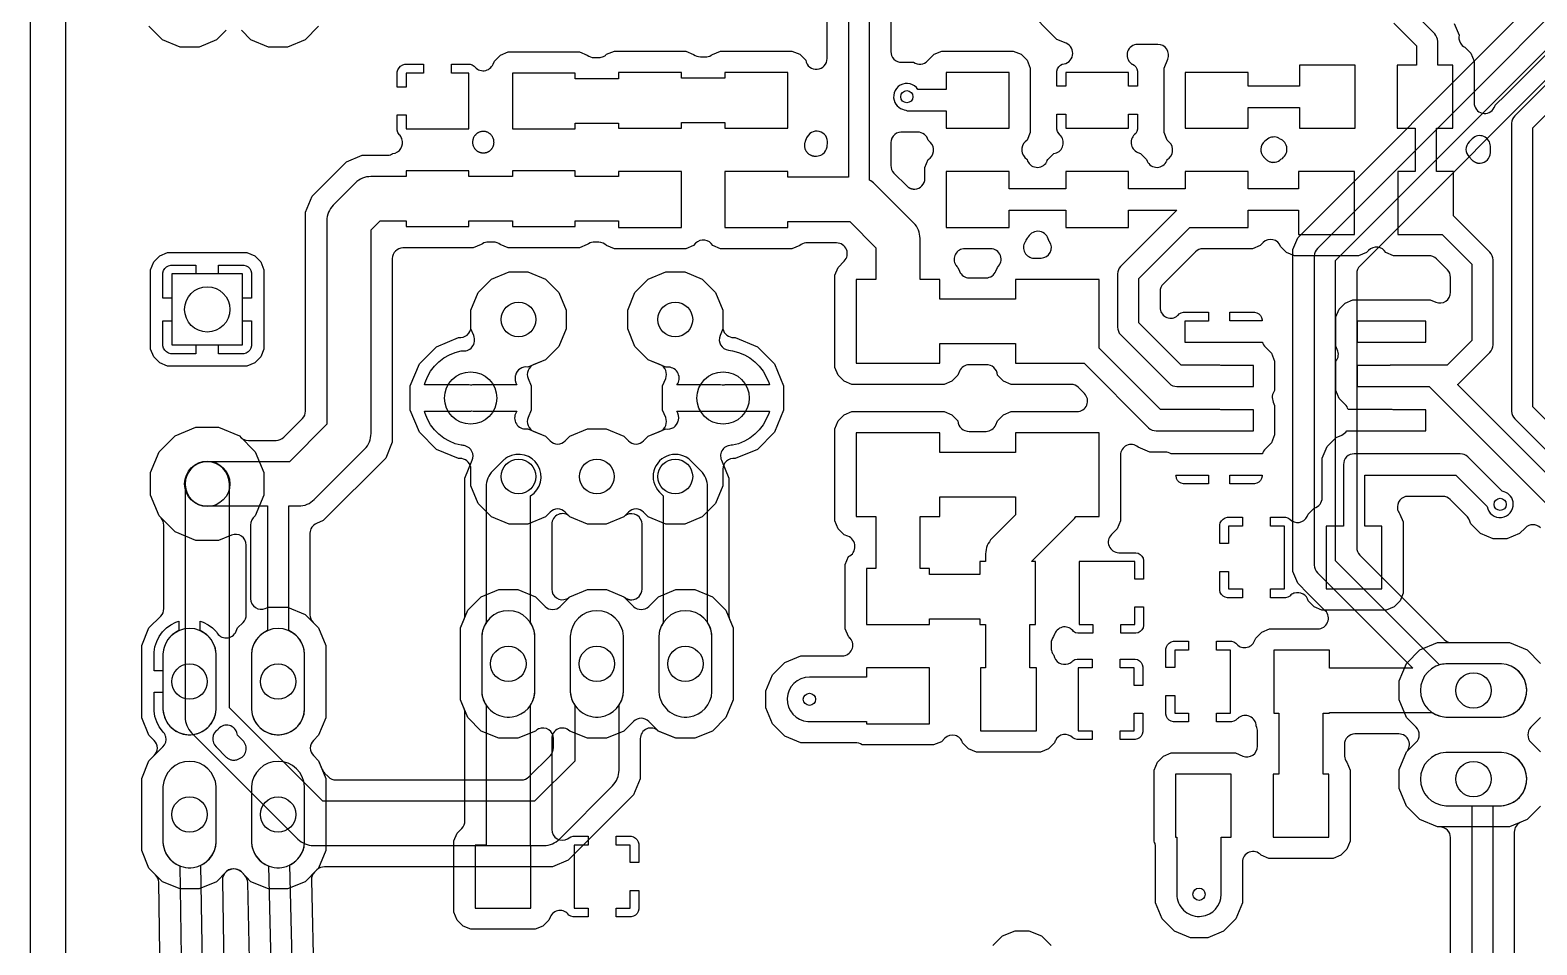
# Model space of a CAD drawing. Header units: millimetres. Extents: x 0 to 99.1, y 0 to 99.1.
# Drawn here: x 0 to 43.22, y 22.43 to 48.64 of the extents above; entities that cross this region are included whole.
import ezdxf

# ---------------------------------------------------------------- set-up
doc = ezdxf.new("R2010")
doc.units = ezdxf.units.MM

msp = doc.modelspace()

# ---------------------------------------------------------------- linework, layer by layer
at = {"layer": '16_copper'}
for points in [[(1.016, 97.739), (1.016, 1.321, 0.414214)], [(48.489, 53.955), (36.922, 42.388, 0.198912), (36.833, 42.173), (36.833, 33.309, 0.198912), (36.922, 33.093), (39.663, 30.353), (37.274, 30.353), (37.274, 30.873), (35.674, 30.873), (35.674, 29.071), (35.817, 29.071), (35.817, 27.316), (35.652, 27.316), (35.652, 25.516), (37.252, 25.516), (37.252, 27.316), (37.087, 27.316), (37.087, 29.071), (37.274, 29.071), (37.274, 29.083), (40.219, 29.083, 0.134962), (40.603, 28.956), (42.201, 28.956, 0.95208), (42.201, 30.48), (40.603, 30.48, 0.058369), (40.428, 30.45), (37.442, 33.435), (37.442, 42.046), (49.009, 53.613, 0.198912)], [(43.327, 26.401), (42.941, 26.015), (42.437, 25.806), (40.367, 25.806), (39.863, 26.015), (39.477, 26.401), (39.268, 26.905), (39.268, 27.451), (39.477, 27.956, 0.664386), (39.26, 28.473), (38.001, 28.473, 0.414214), (37.697, 28.169), (37.697, 27.86), (37.697, 27.848), (37.698, 27.836, 0.146014), (37.767, 27.666), (37.862, 27.437), (37.862, 25.395), (37.769, 25.171), (37.597, 24.999), (37.373, 24.906), (35.531, 24.906), (35.307, 24.999, 0.691489), (34.773, 24.797), (34.773, 23.628), (34.583, 23.171), (34.233, 22.821), (33.776, 22.631), (33.28, 22.631), (32.823, 22.821), (32.473, 23.171), (32.283, 23.628), (32.283, 25.235, 0.071736), (32.271, 25.321), (32.266, 25.334, 0.049026), (32.242, 25.395), (32.242, 27.437), (32.335, 27.661), (32.507, 27.833), (32.731, 27.926), (34.573, 27.926), (34.786, 27.837, 0.534514), (35.207, 28.119), (35.207, 28.549, 0.116689), (35.174, 28.686), (35.169, 28.697, 0.620747), (34.653, 28.93), (34.649, 28.928, 0.022793), (34.626, 28.907), (34.586, 28.867), (34.528, 28.834), (34.463, 28.817), (34.03, 28.817), (34.03, 29.071), (34.43, 29.071), (34.43, 30.873), (34.03, 30.873), (34.03, 31.127), (34.463, 31.127), (34.528, 31.11), (34.586, 31.077, 0.59467), (35.123, 31.136), (35.157, 31.219), (35.329, 31.39), (35.553, 31.483), (36.934, 31.483, 0.668181), (37.15, 32.003), (36.663, 32.491), (36.662, 32.491), (36.362, 32.791), (36.223, 33.127), (36.223, 42.355), (36.362, 42.691), (42.885, 49.213, 0.668179)], [(8.275, 48.753), (7.889, 48.367), (7.385, 48.158), (6.839, 48.158), (6.335, 48.367), (6.058, 48.645, 0.414216)], [(44.777, 48.518), (38.141, 41.883, 0.198912), (38.052, 41.668), (38.052, 33.814, 0.198912), (38.141, 33.598), (40.561, 31.179, 0.198912), (40.776, 31.09), (42.437, 31.09), (42.941, 30.881), (43.327, 30.495)], [(43.327, 28.941), (43.049, 28.664, 0.414216), (43.049, 28.232), (43.327, 27.955)]]:
    msp.add_lwpolyline(points, format="xyb", dxfattribs=at)
msp.add_lwpolyline([(5.626, 48.645), (5.349, 48.367), (4.845, 48.158), (4.299, 48.158), (3.795, 48.367), (3.409, 48.753)], dxfattribs=at)
for points in [[(3.943, 39.014), (3.719, 39.107), (3.547, 39.279), (3.454, 39.503), (3.454, 41.777), (3.547, 42.001), (3.719, 42.173), (3.943, 42.266), (6.217, 42.266), (6.441, 42.173), (6.613, 42.001), (6.706, 41.777), (6.706, 39.503), (6.613, 39.279), (6.441, 39.107), (6.217, 39.014)], [(6.096, 41.656), (4.064, 41.656), (4.064, 39.624), (6.096, 39.624)], [(32.576, 30.372), (32.576, 30.907), (32.593, 30.972), (32.627, 31.029), (32.674, 31.077), (32.732, 31.11), (32.797, 31.127), (33.23, 31.127), (33.23, 30.873), (32.83, 30.873), (32.83, 30.372)], [(32.797, 28.817), (32.732, 28.834), (32.674, 28.867), (32.627, 28.915), (32.593, 28.972), (32.576, 29.037), (32.576, 29.572), (32.83, 29.572), (32.83, 29.071), (33.23, 29.071), (33.23, 28.817)]]:
    msp.add_lwpolyline(points, close=True, dxfattribs=at)
for points in [[(13.737, 34.486), (13.236, 34.694), (12.852, 35.078), (12.644, 35.579), (12.644, 36.061, 0.375538), (12.38, 36.363), (12.34, 36.365), (12.291, 36.365), (11.653, 36.629), (11.165, 37.117), (10.901, 37.755), (10.901, 38.445), (11.165, 39.083), (11.653, 39.571), (12.291, 39.835, 0.461354), (12.644, 40.139), (12.644, 40.621), (12.852, 41.122), (13.236, 41.506), (13.737, 41.714), (14.279, 41.714), (14.78, 41.506), (15.164, 41.122), (15.372, 40.621), (15.372, 40.079), (15.164, 39.578), (14.78, 39.194), (14.447, 39.056, 0.414217), (14.282, 38.658), (14.371, 38.445), (14.371, 37.755), (14.282, 37.542, 0.414217), (14.447, 37.144), (14.78, 37.006), (14.916, 36.87, 0.414216), (15.348, 36.87), (15.484, 37.006), (15.985, 37.214), (16.527, 37.214), (17.028, 37.006), (17.164, 36.87, 0.414216), (17.596, 36.87), (17.732, 37.006), (18.065, 37.144, 0.414217), (18.23, 37.542), (18.141, 37.755), (18.141, 38.445), (18.23, 38.658, 0.414217), (18.065, 39.056), (17.732, 39.194), (17.348, 39.578), (17.14, 40.079), (17.14, 40.621), (17.348, 41.122), (17.732, 41.506), (18.233, 41.714), (18.775, 41.714), (19.276, 41.506), (19.66, 41.122), (19.868, 40.621), (19.868, 40.139, 0.375538), (20.132, 39.837), (20.172, 39.835), (20.221, 39.835), (20.859, 39.571), (21.347, 39.083), (21.611, 38.445), (21.611, 37.755), (21.347, 37.117), (20.859, 36.629), (20.221, 36.365, 0.461354), (19.868, 36.061), (19.868, 35.579), (19.66, 35.078), (19.276, 34.694), (18.775, 34.486), (18.233, 34.486), (17.732, 34.694), (17.596, 34.83, 0.414216), (17.164, 34.83), (17.028, 34.694), (16.527, 34.486), (15.985, 34.486), (15.484, 34.694), (15.348, 34.83, 0.414216), (14.916, 34.83), (14.78, 34.694), (14.279, 34.486)], [(4.299, 24.028), (3.795, 24.237), (3.409, 24.623), (3.2, 25.127), (3.2, 27.197), (3.409, 27.701), (3.56, 27.851, 0.414216), (3.56, 28.283), (3.409, 28.433), (3.2, 28.937), (3.2, 31.007), (3.409, 31.511), (3.746, 31.848, 0.198912), (3.835, 32.063), (3.835, 34.459, 0.189324), (3.754, 34.666), (3.746, 34.675), (3.702, 34.719), (3.454, 35.317), (3.454, 35.963), (3.702, 36.561), (4.159, 37.018), (4.757, 37.266), (5.403, 37.266), (6.001, 37.018), (6.458, 36.561), (6.706, 35.963), (6.706, 35.317), (6.458, 34.719, 0.25211), (6.325, 34.459), (6.325, 32.349, 0.534514), (6.746, 32.067), (6.839, 32.106), (7.385, 32.106), (7.889, 31.897), (8.275, 31.511), (8.484, 31.007), (8.484, 28.937), (8.275, 28.433), (8.124, 28.283, 0.414216), (8.124, 27.851), (8.275, 27.701), (8.379, 27.45, 0.098493), (8.445, 27.351), (8.554, 27.242, 0.198912), (8.77, 27.153), (14.09, 27.153, 0.198912), (14.306, 27.242), (14.922, 27.858, 0.198912), (15.011, 28.074), (15.011, 28.338, 0.536778), (14.588, 28.618), (14.578, 28.614, 0.079929), (14.493, 28.555), (13.989, 28.346), (13.443, 28.346), (12.939, 28.555), (12.553, 28.941), (12.344, 29.445), (12.344, 31.515), (12.553, 32.019), (12.939, 32.405), (13.443, 32.614), (13.989, 32.614), (14.493, 32.405), (14.77, 32.127, 0.414216), (15.202, 32.127), (15.479, 32.405), (15.983, 32.614), (16.529, 32.614), (17.033, 32.405), (17.31, 32.127, 0.414216), (17.742, 32.127), (18.019, 32.405), (18.523, 32.614), (19.069, 32.614), (19.573, 32.405), (19.959, 32.019), (20.168, 31.515), (20.168, 29.445), (19.959, 28.941), (19.573, 28.555), (19.069, 28.346), (18.523, 28.346), (18.018, 28.555, 0.664386), (17.501, 28.338), (17.501, 27.184), (17.311, 26.727), (15.437, 24.853), (14.98, 24.663), (8.441, 24.663, 0.198912), (8.226, 24.574), (7.889, 24.237), (7.385, 24.028), (6.839, 24.028), (6.335, 24.237), (6.058, 24.515, 0.414216), (5.626, 24.515), (5.349, 24.237), (4.845, 24.028)], [(14.74, 25.273, 0.195654), (15.181, 25.459), (16.705, 26.983, 0.198912), (16.891, 27.432), (16.891, 29.297, 0.134962), (17.018, 29.681), (17.018, 31.279, 0.95208), (15.494, 31.279), (15.494, 29.681, 0.134962), (15.621, 29.297), (15.621, 27.695), (14.469, 26.543), (8.391, 26.543), (5.715, 29.219), (5.715, 35.64, 1), (4.445, 35.64), (4.445, 28.956, 0.198912), (4.631, 28.507), (7.679, 25.459, 0.198912), (8.128, 25.273), (14.732, 25.273)], [(13.828, 28.963, 0.357806), (14.478, 29.681), (14.478, 31.279, 0.95208), (12.954, 31.279), (12.954, 29.681), (12.961, 29.606), (12.976, 29.533), (12.998, 29.461), (13.026, 29.392), (13.062, 29.326), (13.103, 29.264), (13.151, 29.206), (13.204, 29.153), (13.262, 29.105), (13.324, 29.064), (13.39, 29.028), (13.459, 29), (13.531, 28.978), (13.604, 28.963), (13.679, 28.956), (13.753, 28.956)], [(18.908, 28.963, 0.357806), (19.558, 29.681), (19.558, 31.279, 0.95208), (18.034, 31.279), (18.034, 29.681), (18.041, 29.606), (18.056, 29.533), (18.078, 29.461), (18.106, 29.392), (18.142, 29.326), (18.183, 29.264), (18.231, 29.206), (18.284, 29.153), (18.342, 29.105), (18.404, 29.064), (18.47, 29.028), (18.539, 29), (18.611, 28.978), (18.684, 28.963), (18.759, 28.956), (18.833, 28.956)], [(4.684, 28.455, 0.357806), (5.334, 29.173), (5.334, 30.771, 0.95208), (3.81, 30.771), (3.81, 29.173), (3.817, 29.098), (3.832, 29.025), (3.854, 28.953), (3.882, 28.884), (3.918, 28.818), (3.959, 28.756), (4.007, 28.698), (4.06, 28.645), (4.118, 28.597), (4.18, 28.556), (4.246, 28.52), (4.315, 28.492), (4.387, 28.47), (4.46, 28.455), (4.535, 28.448), (4.609, 28.448)], [(7.224, 28.455, 0.357806), (7.874, 29.173), (7.874, 30.771, 0.95208), (6.35, 30.771), (6.35, 29.173), (6.357, 29.098), (6.372, 29.025), (6.394, 28.953), (6.422, 28.884), (6.458, 28.818), (6.499, 28.756), (6.547, 28.698), (6.6, 28.645), (6.658, 28.597), (6.72, 28.556), (6.786, 28.52), (6.855, 28.492), (6.927, 28.47), (7, 28.455), (7.075, 28.448), (7.149, 28.448)], [(4.684, 24.645, 0.357806), (5.334, 25.363), (5.334, 26.961, 0.95208), (3.81, 26.961), (3.81, 25.363), (3.817, 25.288), (3.832, 25.215), (3.854, 25.143), (3.882, 25.074), (3.918, 25.008), (3.959, 24.946), (4.007, 24.888), (4.06, 24.835), (4.118, 24.787), (4.18, 24.746), (4.246, 24.71), (4.315, 24.682), (4.387, 24.66), (4.46, 24.645), (4.535, 24.638), (4.609, 24.638)], [(7.224, 24.645, 0.357806), (7.874, 25.363), (7.874, 26.961, 0.95208), (6.35, 26.961), (6.35, 25.363), (6.357, 25.288), (6.372, 25.215), (6.394, 25.143), (6.422, 25.074), (6.458, 25.008), (6.499, 24.946), (6.547, 24.888), (6.6, 24.835), (6.658, 24.787), (6.72, 24.746), (6.786, 24.71), (6.855, 24.682), (6.927, 24.66), (7, 24.645), (7.075, 24.638), (7.149, 24.638)], [(42.276, 26.423, 0.906347), (42.201, 27.94), (40.603, 27.94, 0.95208), (40.603, 26.416), (42.201, 26.416)], [(33.601, 23.245, 0.380649), (34.163, 23.876), (34.163, 25.516), (34.452, 25.516), (34.452, 27.316), (32.852, 27.316), (32.852, 25.516), (32.893, 25.516), (32.893, 23.876), (32.896, 23.813), (32.905, 23.751), (32.921, 23.69), (32.942, 23.631), (32.97, 23.574), (33.002, 23.52), (33.04, 23.47), (33.083, 23.423), (33.13, 23.381), (33.181, 23.344), (33.235, 23.313), (33.292, 23.286), (33.352, 23.266), (33.413, 23.251), (33.476, 23.243), (33.539, 23.241)]]:
    msp.add_lwpolyline(points, format="xyb", close=True, dxfattribs=at)
at = {"layer": '1_copper'}
for points in [[(1.016, 97.739), (1.016, 1.321, 0.414214), (1.321, 1.016), (97.739, 1.016, 0.414214)], [(23.469, 49.964), (23.469, 44.425), (21.73, 44.425), (21.73, 44.59), (19.927, 44.59), (19.927, 42.99), (21.73, 42.99), (21.73, 43.155), (23.511, 43.155), (24.257, 42.409), (24.257, 41.5), (23.692, 41.5), (23.692, 39.1), (26.092, 39.1), (26.092, 39.665), (28.264, 39.665), (28.264, 39.1), (30.233, 39.1), (32.083, 37.249, 0.198912), (32.299, 37.16), (34.103, 37.16), (34.146, 37.163), (34.149, 37.164), (35.087, 37.164), (35.087, 37.766), (34.149, 37.766, 0.037993), (34.103, 37.77), (32.425, 37.77), (30.664, 39.531), (30.664, 41.5), (28.264, 41.5), (28.264, 40.935), (26.092, 40.935), (26.092, 41.5), (25.527, 41.5), (25.527, 42.672, 0.198912), (25.341, 43.121), (24.223, 44.239, 0.071229), (24.079, 44.347), (24.079, 49.985, 0.275296)], [(3.763, 19.489), (3.688, 24.223, 0.194793), (3.599, 24.433), (3.409, 24.623), (3.2, 25.127), (3.2, 27.197), (3.409, 27.701), (3.811, 28.103, 0.257299), (3.893, 28.386), (3.887, 28.406, 0.134454), (3.797, 28.548), (3.703, 28.678), (3.63, 28.82), (3.581, 28.972), (3.556, 29.13), (3.556, 29.667), (3.81, 29.667), (3.81, 29.173, 0.95208), (5.334, 29.173), (5.334, 30.771, 0.284917), (4.877, 31.433), (4.877, 31.703), (4.962, 31.676), (5.104, 31.603), (5.234, 31.509), (5.347, 31.396, 0.649616), (5.908, 31.413), (5.949, 31.511), (6.108, 31.67, 0.198912), (6.198, 31.886), (6.198, 33.887, 0.534514), (5.776, 34.169), (5.403, 34.014), (4.757, 34.014), (4.159, 34.262), (3.702, 34.719), (3.454, 35.317), (3.454, 35.963), (3.702, 36.561), (4.159, 37.018), (4.757, 37.266), (5.403, 37.266), (6.001, 37.018, 0.25211), (6.261, 36.885), (7.058, 36.885, 0.198912), (7.274, 36.974), (7.81, 37.51, 0.198912), (7.899, 37.726), (7.899, 43.428), (8.089, 43.885), (9.071, 44.867), (9.528, 45.057), (10.24, 45.057), (10.252, 45.057), (10.264, 45.058, 0.108855), (10.397, 45.101), (10.405, 45.105, 0.478122), (10.663, 45.524), (10.659, 45.541, 0.099243), (10.589, 45.647), (10.581, 45.656), (10.547, 45.714), (10.53, 45.779), (10.53, 46.212), (10.784, 46.212), (10.784, 45.812), (12.584, 45.812), (12.584, 47.412), (12.084, 47.412), (12.084, 47.666), (12.617, 47.666), (12.682, 47.649), (12.74, 47.615, 0.598964), (13.28, 47.672), (13.315, 47.757), (13.487, 47.929), (13.711, 48.022), (15.753, 48.022), (15.981, 47.927, 0.175204), (16.176, 47.857), (16.313, 47.857, 0.117797), (16.45, 47.89), (16.461, 47.895, 0.069895), (16.533, 47.951), (16.757, 48.044), (18.803, 48.044), (19.031, 47.949, 0.175204), (19.225, 47.879), (19.383, 47.879), (19.395, 47.879), (19.407, 47.88, 0.146014), (19.577, 47.949), (19.805, 48.044), (21.851, 48.044), (22.075, 47.951), (22.246, 47.779, 0.920301), (22.86, 47.831), (22.86, 49.496, 0.198914)], [(24.688, 49.546), (24.688, 48.029, 0.414214), (24.993, 47.724), (25.342, 47.724, 0.368922), (25.742, 47.762), (25.931, 47.951), (26.155, 48.044), (28.201, 48.044), (28.425, 47.951), (28.596, 47.779), (28.689, 47.555), (28.689, 45.713), (28.596, 45.489, 0.497723), (28.535, 44.996), (28.596, 44.935, 0.664872), (29.156, 44.864), (29.161, 44.874, 0.051099), (29.189, 44.935), (29.36, 45.107, 0.590287), (29.565, 45.611), (29.563, 45.615, 0.022793), (29.542, 45.638), (29.502, 45.678), (29.469, 45.736), (29.452, 45.801), (29.452, 46.234), (29.706, 46.234), (29.706, 45.834), (31.509, 45.834), (31.509, 46.234), (31.762, 46.234), (31.762, 45.801), (31.745, 45.736), (31.712, 45.678, 0.59467), (31.771, 45.141), (31.854, 45.107), (32.025, 44.935, 0.664872), (32.585, 44.864), (32.59, 44.874, 0.021774), (32.603, 44.9), (32.618, 44.935, 0.497717), (32.679, 45.428), (32.618, 45.489), (32.525, 45.713), (32.525, 47.555), (32.632, 47.813, 0.534514), (32.35, 48.235), (31.767, 48.235, 0.7155), (31.581, 47.689), (31.594, 47.68, 0.018537), (31.615, 47.666), (31.664, 47.637), (31.712, 47.59), (31.745, 47.532), (31.762, 47.467), (31.762, 47.034), (31.509, 47.034), (31.509, 47.434), (29.706, 47.434), (29.706, 47.034), (29.452, 47.034), (29.452, 47.467), (29.469, 47.532), (29.502, 47.59), (29.55, 47.637), (29.607, 47.671, 0.809225), (29.715, 48.266), (29.454, 48.374), (28.548, 49.28, 0.098493)], [(46.698, 32.728), (40.94, 38.485, 0.044982), (40.983, 38.519), (41.872, 39.408, 0.198912), (41.961, 39.624), (41.961, 42.062, 0.198912), (41.872, 42.278), (40.83, 43.319), (40.83, 44.59), (40.335, 44.59), (40.335, 45.836), (40.808, 45.836), (40.808, 47.636), (40.376, 47.636), (40.376, 48.321, 0.198912), (40.287, 48.536), (39.459, 49.365, 0.198912)], [(40.847, 48.838), (40.986, 48.502, 0.181353), (41.019, 48.287), (41.027, 48.274, 0.13503), (41.15, 48.156), (41.325, 47.981), (41.418, 47.757), (41.418, 46.561, 0.790589), (41.994, 46.424), (42.001, 46.436, 0.045326), (42.024, 46.492), (42.324, 46.792), (45.02, 49.488, 0.098493)], [(39.117, 48.844), (39.767, 48.194), (39.767, 47.636), (39.208, 47.636), (39.208, 45.836), (39.725, 45.836), (39.725, 44.59), (39.23, 44.59), (39.23, 42.787), (40.5, 42.787), (41.351, 41.936), (41.351, 39.75), (40.641, 39.04), (39.049, 39.04), (39.006, 39.037), (39.003, 39.036), (38.065, 39.036), (38.065, 38.434), (39.003, 38.434, 0.037993), (39.049, 38.43), (40.133, 38.43), (46.177, 32.386)], [(45.6, 49.206), (42.583, 46.19, 0.198912), (42.494, 45.974), (42.494, 37.719, 0.198912), (42.583, 37.503), (47.447, 32.64)], [(8.275, 48.753), (7.889, 48.367), (7.385, 48.158), (6.839, 48.158), (6.335, 48.367), (6.058, 48.645, 0.414216)], [(47.968, 32.982), (43.104, 37.845), (43.104, 45.848), (46.031, 48.775, 0.957853)], [(43.32, 34.38, 0.414216), (42.889, 34.38), (42.724, 34.215), (42.36, 34.064), (41.968, 34.064), (41.604, 34.215), (41.327, 34.492), (41.276, 34.614, 0.098495), (41.21, 34.713), (40.732, 35.191, 0.19891), (40.516, 35.281), (39.521, 35.281, 0.469474), (39.222, 34.92), (39.224, 34.909, 0.118019), (39.292, 34.775), (39.386, 34.549), (39.386, 32.507), (39.293, 32.283), (39.121, 32.111), (38.897, 32.018), (37.055, 32.018), (36.831, 32.111), (36.659, 32.283, 0.443496), (36.264, 32.507), (36.247, 32.503, 0.099243), (36.141, 32.433), (36.132, 32.425), (36.074, 32.391), (36.009, 32.374), (35.576, 32.374), (35.576, 32.628), (35.976, 32.628), (35.976, 34.428), (35.576, 34.428), (35.576, 34.682), (36.009, 34.682), (36.074, 34.665), (36.132, 34.631, 0.529019), (36.63, 34.706), (36.638, 34.721), (36.659, 34.773), (36.831, 34.945, 0.344983), (37.062, 35.244), (37.062, 36.377), (37.201, 36.713), (37.458, 36.97), (37.623, 37.039, 0.157609), (37.766, 37.16), (39.049, 37.16, 0.03903), (39.097, 37.164), (40.034, 37.164), (40.034, 37.766), (39.096, 37.766, 0.038353), (39.049, 37.77), (37.803, 37.77, 0.139163), (37.722, 37.915), (37.548, 38.089), (37.456, 38.313), (37.456, 39.157, 0.286045), (37.495, 39.487), (37.456, 39.583), (37.456, 40.427), (37.548, 40.651), (37.72, 40.823), (37.944, 40.916), (40.155, 40.916), (40.32, 40.847, 0.534514), (40.742, 41.129), (40.742, 41.557, 0.19891), (40.652, 41.773), (40.337, 42.088, 0.198914), (40.122, 42.177), (39.109, 42.177), (38.885, 42.27, 0.497727), (38.392, 42.331), (38.331, 42.27), (38.107, 42.177), (36.265, 42.177), (36.041, 42.27), (35.869, 42.441, 0.552722), (35.366, 42.556), (35.283, 42.473), (35.059, 42.38), (33.64, 42.38, 0.198912), (33.424, 42.291), (32.5, 41.367, 0.198912), (32.41, 41.151), (32.41, 40.693, 0.595496), (32.882, 40.438), (32.891, 40.445, 0.038994), (32.931, 40.478), (32.962, 40.509), (33.02, 40.543), (33.085, 40.56), (33.798, 40.56), (33.798, 40.306), (33.118, 40.306), (33.118, 39.704), (34.056, 39.704, 0.038379), (34.103, 39.7), (35.349, 39.7, 0.139159), (35.43, 39.555), (35.604, 39.381), (35.696, 39.157), (35.696, 38.313, 0.286055), (35.657, 37.983), (35.696, 37.887), (35.696, 37.043), (35.604, 36.819), (35.43, 36.645, 0.139129), (35.349, 36.5), (34.103, 36.5, 0.000054), (34.103, 36.5), (32.727, 36.5, 0.147067), (32.56, 36.551), (32.117, 36.551), (31.779, 36.691, 0.64442), (31.274, 36.461), (31.274, 34.579), (31.181, 34.355), (31.014, 34.188, 0.668185), (31.229, 33.667), (31.719, 33.667), (31.784, 33.65), (31.842, 33.617), (31.889, 33.569), (31.923, 33.512), (31.94, 33.447), (31.94, 32.912), (31.686, 32.912), (31.686, 33.413), (30.086, 33.413), (30.086, 31.611), (30.486, 31.611), (30.486, 31.357), (30.053, 31.357), (29.988, 31.374), (29.93, 31.407, 0.59467), (29.393, 31.348), (29.357, 31.261, 0.175206), (29.287, 31.067), (29.287, 30.93, 0.117797), (29.32, 30.792), (29.325, 30.781, 0.040789), (29.356, 30.737), (29.361, 30.73, 0.465707), (29.776, 30.485), (29.793, 30.489, 0.099243), (29.899, 30.559), (29.908, 30.567), (29.966, 30.601), (30.031, 30.618), (30.464, 30.618), (30.464, 30.364), (30.064, 30.364), (30.064, 28.564), (30.464, 28.564), (30.464, 28.31), (30.031, 28.31), (29.966, 28.327), (29.908, 28.361, 0.529019), (29.41, 28.286), (29.402, 28.271), (29.381, 28.219), (29.209, 28.047), (28.985, 27.954), (27.143, 27.954), (26.919, 28.047), (26.747, 28.219, 0.569531), (26.238, 28.348), (26.139, 28.249), (25.915, 28.156), (23.869, 28.156, 0.18236), (23.657, 28.219), (22.104, 28.219), (21.647, 28.409), (21.297, 28.759), (21.107, 29.216), (21.107, 29.712), (21.297, 30.169), (21.647, 30.519), (22.104, 30.709), (23.294, 30.709, 0.64508), (23.523, 31.215), (23.516, 31.221, 0.046094), (23.474, 31.265), (23.381, 31.489), (23.381, 33.331), (23.474, 33.555, 0.660928), (23.459, 34.137), (23.347, 34.183), (23.175, 34.355), (23.082, 34.579), (23.082, 37.221), (23.175, 37.445), (23.347, 37.617), (23.571, 37.71), (26.213, 37.71), (26.437, 37.617), (26.609, 37.445, 0.410576), (26.937, 37.145), (27.419, 37.145, 0.303348), (27.701, 37.333), (27.747, 37.445), (27.919, 37.617), (28.143, 37.71), (30.025, 37.71, 0.668181), (30.241, 38.23), (30.07, 38.401, 0.19891), (29.854, 38.49), (28.143, 38.49), (27.919, 38.583), (27.747, 38.755, 0.410576), (27.419, 39.055), (26.937, 39.055, 0.303348), (26.655, 38.867), (26.609, 38.755), (26.437, 38.583), (26.213, 38.49), (23.571, 38.49), (23.347, 38.583), (23.175, 38.755), (23.082, 38.979), (23.082, 41.621), (23.175, 41.845), (23.351, 42.021, 0.668176), (23.132, 42.545), (22.273, 42.545), (22.261, 42.545), (22.249, 42.544, 0.146014), (22.079, 42.475), (21.851, 42.38), (19.805, 42.38), (19.581, 42.473, 0.498392), (19.088, 42.535), (19.027, 42.473), (18.803, 42.38), (16.757, 42.38), (16.533, 42.473, 0.204846), (16.313, 42.567), (16.176, 42.567), (16.164, 42.567), (16.152, 42.566, 0.146014), (15.982, 42.497), (15.753, 42.402), (13.711, 42.402), (13.483, 42.497, 0.175204), (13.288, 42.567), (13.128, 42.567), (13.116, 42.567), (13.104, 42.566, 0.146014), (12.934, 42.497), (12.705, 42.402), (10.693, 42.402, 0.414214), (10.389, 42.098), (10.389, 36.836), (10.199, 36.379), (8.405, 34.585), (8.215, 34.506, 0.303348), (8.026, 34.224), (8.026, 31.886, 0.198912), (8.116, 31.67), (8.275, 31.511), (8.484, 31.007), (8.484, 28.937), (8.275, 28.433), (8.124, 28.283, 0.414216), (8.124, 27.851), (8.275, 27.701), (8.484, 27.197), (8.484, 25.127), (8.275, 24.623), (8.159, 24.508, 0.204963), (8.07, 24.285), (8.14, 21.278, 0.407419)], [(40.742, 19.811), (40.742, 25.502, 0.414214), (40.437, 25.806), (40.367, 25.806), (39.863, 26.015), (39.477, 26.401), (39.268, 26.905), (39.268, 27.451), (39.477, 27.955), (39.755, 28.232, 0.414216), (39.755, 28.664), (39.477, 28.941), (39.268, 29.445), (39.268, 29.991), (39.477, 30.495), (39.863, 30.881), (40.367, 31.09), (42.437, 31.09), (42.941, 30.881), (43.327, 30.495)], [(43.327, 28.941), (43.049, 28.664, 0.414216), (43.049, 28.232), (43.327, 27.955)], [(4.99, 19.047), (4.9, 24.711, 0.276067), (5.334, 25.363), (5.334, 26.961, 0.95208), (3.81, 26.961), (3.81, 25.363, 0.293888), (4.29, 24.692), (4.383, 18.841, 0.015529)], [(7.541, 20.83), (7.45, 24.717, 0.271825), (7.874, 25.363), (7.874, 26.961, 0.95208), (6.35, 26.961), (6.35, 25.363, 0.298101), (6.841, 24.687), (6.934, 20.694, 0.192876)], [(41.961, 17.526), (41.961, 26.416), (42.201, 26.416, 0.95208), (42.201, 27.94), (40.603, 27.94, 0.95208), (40.603, 26.416), (41.351, 26.416), (41.351, 17.652)], [(43.327, 26.401), (42.941, 26.015), (42.759, 25.94, 0.303348), (42.57, 25.658), (42.57, 17.344)]]:
    msp.add_lwpolyline(points, format="xyb", dxfattribs=at)
for points in [[(5.626, 48.645), (5.349, 48.367), (4.845, 48.158), (4.299, 48.158), (3.795, 48.367), (3.409, 48.753)], [(27.611, 22.404), (27.888, 22.681), (28.252, 22.832), (28.644, 22.832), (29.008, 22.681), (29.285, 22.404)]]:
    msp.add_lwpolyline(points, dxfattribs=at)
for points in [[(10.53, 47.012), (10.53, 47.445), (10.547, 47.51), (10.581, 47.568), (10.628, 47.615), (10.686, 47.649), (10.751, 47.666), (11.284, 47.666), (11.284, 47.412), (10.784, 47.412), (10.784, 47.012)], [(34.938, 46.431), (36.408, 46.431), (36.408, 45.836), (38.008, 45.836), (38.008, 47.636), (36.408, 47.636), (36.408, 47.041), (34.938, 47.041), (34.938, 47.434), (33.135, 47.434), (33.135, 45.834), (34.938, 45.834)], [(15.632, 45.977), (16.879, 45.977), (16.879, 45.834), (18.681, 45.834), (18.681, 45.999), (19.927, 45.999), (19.927, 45.834), (21.73, 45.834), (21.73, 47.434), (19.927, 47.434), (19.927, 47.269), (18.681, 47.269), (18.681, 47.434), (16.879, 47.434), (16.879, 47.247), (15.632, 47.247), (15.632, 47.412), (13.832, 47.412), (13.832, 45.812), (15.632, 45.812)], [(13.002, 45.125), (13.012, 45.124), (13.023, 45.126), (13.035, 45.126), (13.045, 45.128), (13.055, 45.129), (13.066, 45.132), (13.077, 45.134), (13.087, 45.137), (13.098, 45.14), (13.108, 45.144), (13.119, 45.148), (13.128, 45.153), (13.138, 45.157), (13.148, 45.163), (13.158, 45.168), (13.166, 45.174), (13.175, 45.179), (13.184, 45.186), (13.193, 45.193), (13.201, 45.2), (13.209, 45.207), (13.217, 45.215), (13.225, 45.223), (13.232, 45.231), (13.239, 45.239), (13.245, 45.248), (13.252, 45.257), (13.258, 45.266), (13.264, 45.275), (13.269, 45.285), (13.274, 45.294), (13.278, 45.304), (13.283, 45.314), (13.287, 45.324), (13.291, 45.335), (13.293, 45.345), (13.297, 45.355), (13.299, 45.366), (13.301, 45.377), (13.302, 45.388), (13.304, 45.398), (13.304, 45.409), (13.306, 45.421), (13.305, 45.431), (13.305, 45.442), (13.304, 45.453), (13.304, 45.464), (13.302, 45.475), (13.301, 45.485), (13.298, 45.496), (13.296, 45.507), (13.292, 45.518), (13.289, 45.527), (13.286, 45.536), (13.283, 45.543), (13.283, 45.543), (13.283, 45.543), (13.282, 45.546), (13.28, 45.552), (13.274, 45.564), (13.272, 45.567), (13.271, 45.569), (13.265, 45.583), (13.262, 45.587), (13.26, 45.591), (13.251, 45.605), (13.241, 45.619), (13.238, 45.623), (13.235, 45.627), (13.224, 45.64), (13.213, 45.652), (13.209, 45.656), (13.206, 45.659), (13.192, 45.67), (13.18, 45.681), (13.175, 45.683), (13.172, 45.686), (13.157, 45.695), (13.143, 45.704), (13.138, 45.706), (13.134, 45.709), (13.118, 45.715), (13.103, 45.722), (13.098, 45.723), (13.094, 45.725), (13.077, 45.729), (13.061, 45.734), (13.056, 45.735), (13.051, 45.736), (13.035, 45.738), (13.018, 45.74), (13.013, 45.74), (13.008, 45.74), (12.991, 45.74), (12.974, 45.74), (12.969, 45.739), (12.964, 45.739), (12.948, 45.736), (12.931, 45.733), (12.926, 45.732), (12.921, 45.731), (12.905, 45.725), (12.889, 45.721), (12.885, 45.718), (12.88, 45.717), (12.865, 45.709), (12.85, 45.702), (12.846, 45.699), (12.841, 45.697), (12.827, 45.687), (12.813, 45.678), (12.809, 45.675), (12.806, 45.672), (12.796, 45.663), (12.788, 45.656), (12.786, 45.654), (12.785, 45.653), (12.783, 45.651), (12.779, 45.647), (12.776, 45.644), (12.774, 45.642), (12.77, 45.638), (12.768, 45.635), (12.756, 45.622), (12.753, 45.618), (12.75, 45.615), (12.741, 45.6), (12.731, 45.586), (12.729, 45.582), (12.727, 45.578), (12.72, 45.562), (12.712, 45.547), (12.71, 45.543), (12.708, 45.538), (12.704, 45.522), (12.698, 45.506), (12.698, 45.501), (12.696, 45.496), (12.694, 45.48), (12.691, 45.463), (12.691, 45.458), (12.69, 45.453), (12.69, 45.436), (12.69, 45.419), (12.69, 45.414), (12.69, 45.409), (12.693, 45.393), (12.695, 45.376), (12.696, 45.371), (12.696, 45.366), (12.701, 45.35), (12.706, 45.334), (12.707, 45.329), (12.709, 45.324), (12.716, 45.309), (12.723, 45.294), (12.725, 45.289), (12.727, 45.285), (12.736, 45.271), (12.745, 45.256), (12.748, 45.252), (12.751, 45.248), (12.762, 45.235), (12.773, 45.222), (12.776, 45.219), (12.78, 45.215), (12.792, 45.204), (12.805, 45.193), (12.809, 45.19), (12.813, 45.187), (12.827, 45.178), (12.841, 45.168), (12.845, 45.166), (12.849, 45.164), (12.862, 45.158), (12.863, 45.158), (12.865, 45.156), (12.868, 45.155), (12.877, 45.15), (12.884, 45.147), (12.888, 45.146), (12.889, 45.146), (12.892, 45.145), (12.895, 45.144), (12.905, 45.14), (12.916, 45.137), (12.926, 45.134), (12.937, 45.132), (12.948, 45.129), (12.958, 45.128), (12.968, 45.126), (12.98, 45.126), (12.991, 45.124)], [(3.81, 40.965), (3.81, 41.689), (3.827, 41.754), (3.861, 41.812), (3.908, 41.859), (3.966, 41.893), (4.031, 41.91), (4.755, 41.91), (4.755, 41.656), (4.064, 41.656), (4.064, 40.965)], [(6.096, 40.965), (6.096, 41.656), (5.405, 41.656), (5.405, 41.91), (6.129, 41.91), (6.194, 41.893), (6.252, 41.859), (6.299, 41.812), (6.333, 41.754), (6.35, 41.689), (6.35, 40.965)], [(4.031, 39.37), (3.966, 39.387), (3.908, 39.421), (3.861, 39.468), (3.827, 39.526), (3.81, 39.591), (3.81, 40.315), (4.064, 40.315), (4.064, 39.624), (4.755, 39.624), (4.755, 39.37)], [(5.405, 39.37), (5.405, 39.624), (6.096, 39.624), (6.096, 40.315), (6.35, 40.315), (6.35, 39.591), (6.333, 39.526), (6.299, 39.468), (6.252, 39.421), (6.194, 39.387), (6.129, 39.37)], [(34.407, 40.31), (34.407, 40.56), (35.12, 40.56), (35.185, 40.543), (35.243, 40.509), (35.29, 40.462), (35.324, 40.404), (35.341, 40.339), (35.341, 40.31)], [(40.034, 40.306), (38.065, 40.306), (38.065, 39.704), (40.034, 39.704)], [(34.407, 35.64), (34.407, 35.89), (35.341, 35.89), (35.341, 35.861), (35.324, 35.796), (35.29, 35.738), (35.243, 35.691), (35.185, 35.657), (35.12, 35.64)], [(34.122, 33.928), (34.122, 34.461), (34.139, 34.526), (34.173, 34.584), (34.22, 34.631), (34.278, 34.665), (34.343, 34.682), (34.776, 34.682), (34.776, 34.428), (34.376, 34.428), (34.376, 33.928)], [(34.343, 32.374), (34.278, 32.391), (34.22, 32.425), (34.173, 32.472), (34.139, 32.53), (34.122, 32.595), (34.122, 33.128), (34.376, 33.128), (34.376, 32.628), (34.776, 32.628), (34.776, 32.374)], [(31.286, 31.357), (31.286, 31.611), (31.686, 31.611), (31.686, 32.112), (31.94, 32.112), (31.94, 31.577), (31.923, 31.512), (31.889, 31.455), (31.842, 31.407), (31.784, 31.374), (31.719, 31.357)], [(31.664, 29.864), (31.664, 30.364), (31.264, 30.364), (31.264, 30.618), (31.697, 30.618), (31.762, 30.601), (31.82, 30.567), (31.867, 30.52), (31.901, 30.462), (31.918, 30.397), (31.918, 29.864)], [(31.264, 28.31), (31.264, 28.564), (31.664, 28.564), (31.664, 29.064), (31.918, 29.064), (31.918, 28.531), (31.901, 28.466), (31.867, 28.408), (31.82, 28.361), (31.762, 28.327), (31.697, 28.31)], [(17.208, 24.784), (17.208, 25.286), (16.808, 25.286), (16.808, 25.539), (17.241, 25.539), (17.306, 25.522), (17.364, 25.489), (17.411, 25.441), (17.445, 25.384), (17.462, 25.319), (17.462, 24.784)], [(16.808, 23.229), (16.808, 23.483), (17.208, 23.483), (17.208, 23.984), (17.462, 23.984), (17.462, 23.449), (17.445, 23.384), (17.411, 23.327), (17.364, 23.279), (17.306, 23.246), (17.241, 23.229)]]:
    msp.add_lwpolyline(points, close=True, dxfattribs=at)
for points in [[(28.08, 47.434), (26.277, 47.434), (26.277, 46.939), (25.466, 46.939, 0.947761), (24.806, 46.568), (24.831, 46.525, 0.165101), (25.024, 46.377), (25.072, 46.364, 0.14551), (25.248, 46.329), (26.277, 46.329), (26.277, 45.834), (28.08, 45.834)], [(22.556, 45.035, 0.137521), (22.721, 45.084), (22.738, 45.097, 0.200052), (22.857, 45.299), (22.86, 45.339, 0.897194), (22.291, 45.59), (22.283, 45.574), (22.277, 45.561), (22.275, 45.558), (22.273, 45.554), (22.233, 45.456), (22.227, 45.44), (22.222, 45.424), (22.221, 45.419), (22.219, 45.415), (22.216, 45.398), (22.212, 45.381), (22.212, 45.377), (22.211, 45.372), (22.211, 45.355), (22.21, 45.338), (22.21, 45.333), (22.21, 45.328), (22.212, 45.311), (22.213, 45.294), (22.214, 45.29), (22.215, 45.285), (22.219, 45.268), (22.222, 45.252), (22.224, 45.247), (22.225, 45.243), (22.232, 45.227), (22.238, 45.211), (22.24, 45.207), (22.242, 45.202), (22.251, 45.188), (22.259, 45.173), (22.262, 45.169), (22.265, 45.165), (22.275, 45.152), (22.285, 45.138), (22.289, 45.135), (22.292, 45.131), (22.304, 45.119), (22.316, 45.108), (22.32, 45.105), (22.324, 45.101), (22.338, 45.092), (22.352, 45.082), (22.356, 45.079), (22.36, 45.077), (22.375, 45.069), (22.39, 45.061), (22.395, 45.059), (22.399, 45.057), (22.415, 45.052), (22.431, 45.046), (22.436, 45.045), (22.441, 45.044), (22.457, 45.041), (22.474, 45.037), (22.479, 45.037), (22.483, 45.036), (22.497, 45.036), (22.514, 45.035), (22.555, 45.035)], [(25.374, 44.089, 0.402722), (25.667, 44.393), (25.667, 44.711), (25.76, 44.935, 0.497727), (25.821, 45.428), (25.76, 45.489, 0.344981), (25.46, 45.72), (25.045, 45.72, 0.448124), (24.688, 45.42), (24.688, 44.762, 0.19891), (24.778, 44.546), (25.147, 44.178), (25.155, 44.17), (25.163, 44.162), (25.172, 44.156), (25.18, 44.149), (25.189, 44.143), (25.198, 44.136), (25.207, 44.131), (25.216, 44.125), (25.227, 44.121), (25.236, 44.115), (25.246, 44.112), (25.256, 44.107), (25.267, 44.104), (25.277, 44.1), (25.288, 44.098), (25.298, 44.095), (25.309, 44.094), (25.32, 44.091), (25.331, 44.09), (25.341, 44.089), (25.352, 44.089), (25.364, 44.088)], [(35.664, 44.855, 0.163052), (35.847, 44.916), (35.878, 44.943, 0.650536), (35.837, 45.533), (35.82, 45.545, 0.295834), (35.489, 45.519), (35.458, 45.493, 0.429207), (35.348, 45.055), (35.353, 45.046), (35.36, 45.037), (35.365, 45.028), (35.366, 45.028), (35.366, 45.027), (35.374, 45.019), (35.38, 45.011), (35.386, 45.004), (35.393, 44.996), (35.446, 44.943), (35.447, 44.943), (35.447, 44.942), (35.463, 44.928), (35.479, 44.915), (35.48, 44.914), (35.481, 44.914), (35.498, 44.902), (35.516, 44.891), (35.517, 44.891), (35.517, 44.89), (35.537, 44.882), (35.556, 44.873), (35.557, 44.873), (35.557, 44.872), (35.578, 44.867), (35.598, 44.861), (35.598, 44.861), (35.599, 44.86), (35.62, 44.858), (35.641, 44.855), (35.642, 44.855), (35.642, 44.854)], [(41.592, 44.829, 0.402722), (41.885, 45.133), (41.885, 45.315, 0.668179), (41.364, 45.53), (41.273, 45.439, 0.414207), (41.273, 45.008), (41.364, 44.917), (41.373, 44.91), (41.381, 44.902), (41.389, 44.896), (41.397, 44.889), (41.407, 44.883), (41.416, 44.876), (41.425, 44.871), (41.434, 44.865), (41.444, 44.861), (41.454, 44.855), (41.464, 44.852), (41.474, 44.847), (41.484, 44.844), (41.495, 44.84), (41.505, 44.838), (41.516, 44.835), (41.527, 44.833), (41.538, 44.831), (41.548, 44.83), (41.559, 44.829), (41.57, 44.829), (41.581, 44.828)], [(5.017, 36.272, 0.951582), (5.08, 35.005), (6.807, 35.005), (6.807, 31.433, 0.284922), (6.35, 30.771), (6.35, 29.173, 0.95208), (7.874, 29.173), (7.874, 30.771, 0.284922), (7.417, 31.433), (7.417, 35.005), (7.7, 35.005, 0.198912), (8.149, 35.191), (9.593, 36.635, 0.198912), (9.779, 37.084), (9.779, 42.917), (10.039, 43.177), (10.784, 43.177), (10.784, 43.012), (12.584, 43.012), (12.584, 43.177), (13.832, 43.177), (13.832, 43.012), (15.632, 43.012), (15.632, 43.177), (16.879, 43.177), (16.879, 42.99), (18.681, 42.99), (18.681, 44.59), (16.879, 44.59), (16.879, 44.447), (15.632, 44.447), (15.632, 44.612), (13.832, 44.612), (13.832, 44.447), (12.584, 44.447), (12.584, 44.612), (10.784, 44.612), (10.784, 44.447), (9.776, 44.447, 0.198912), (9.327, 44.261), (8.695, 43.629, 0.198912), (8.509, 43.18), (8.509, 37.347), (7.437, 36.275), (5.08, 36.275)], [(34.146, 38.433), (34.149, 38.434), (35.087, 38.434), (35.087, 39.036), (34.149, 39.036, 0.037993), (34.103, 39.04), (33.019, 39.04), (31.801, 40.258), (31.801, 41.53), (33.261, 42.99), (34.938, 42.99), (34.938, 43.485), (36.386, 43.485), (36.386, 42.787), (37.986, 42.787), (37.986, 44.59), (36.386, 44.59), (36.386, 44.095), (34.938, 44.095), (34.938, 44.59), (33.135, 44.59), (33.135, 44.095), (31.509, 44.095), (31.509, 44.59), (29.706, 44.59), (29.706, 44.095), (28.08, 44.095), (28.08, 44.59), (26.277, 44.59), (26.277, 42.99), (28.08, 42.99), (28.08, 43.485), (29.706, 43.485), (29.706, 42.99), (31.509, 42.99), (31.509, 43.485), (32.894, 43.485), (31.28, 41.872, 0.198912), (31.191, 41.656), (31.191, 40.132, 0.198912), (31.28, 39.916), (32.677, 38.519, 0.198912), (32.893, 38.43), (34.103, 38.43)], [(28.999, 42.11, 0.583031), (29.243, 42.581), (29.236, 42.59, 0.01676), (29.223, 42.608), (29.217, 42.616, 0.704661), (28.629, 42.716), (28.624, 42.706, 0.109034), (28.547, 42.587), (28.54, 42.578, 0.592316), (28.797, 42.11), (28.988, 42.11)], [(27.425, 41.545, 0.297662), (27.701, 41.733), (27.747, 41.845, 0.693197), (27.546, 42.38), (26.81, 42.38, 0.595496), (26.554, 41.909), (26.561, 41.9, 0.055503), (26.609, 41.845), (26.655, 41.733, 0.303348), (26.937, 41.545), (27.419, 41.545)], [(12.628, 38.468, 0.051913), (12.566, 38.475), (11.309, 38.475), (11.327, 38.544), (11.397, 38.711), (11.487, 38.868), (11.597, 39.011), (11.725, 39.139), (11.868, 39.249), (12.025, 39.339), (12.192, 39.409), (12.366, 39.455, 0.611486), (12.723, 39.889), (12.644, 40.079), (12.644, 40.621), (12.852, 41.122), (13.236, 41.506), (13.737, 41.714), (14.279, 41.714), (14.78, 41.506), (15.164, 41.122), (15.372, 40.621), (15.372, 40.079), (15.164, 39.578), (14.78, 39.194), (14.279, 38.986, 0.406385), (13.921, 38.75), (13.917, 38.733, 0.211507), (13.963, 38.475), (12.706, 38.475, 0.001176), (12.705, 38.475), (12.684, 38.473), (12.663, 38.472), (12.662, 38.472), (12.661, 38.472), (12.641, 38.467), (12.636, 38.466)], [(19.868, 38.468, 0.015792), (19.846, 38.472), (19.806, 38.475), (18.549, 38.475, 0.611567), (18.312, 38.985), (18.294, 38.986), (18.233, 38.986), (17.732, 39.194), (17.348, 39.578), (17.14, 40.079), (17.14, 40.621), (17.348, 41.122), (17.732, 41.506), (18.233, 41.714), (18.775, 41.714), (19.276, 41.506), (19.66, 41.122), (19.868, 40.621), (19.868, 40.079), (19.789, 39.889, 0.49315), (20.031, 39.47), (20.146, 39.455), (20.32, 39.409), (20.487, 39.339), (20.644, 39.249), (20.787, 39.139), (20.915, 39.011), (21.025, 38.868), (21.115, 38.711), (21.185, 38.544), (21.203, 38.475), (19.946, 38.475), (19.946, 38.475), (19.945, 38.475), (19.924, 38.473), (19.903, 38.472), (19.902, 38.472), (19.901, 38.472), (19.881, 38.467), (19.876, 38.466)], [(12.643, 22.873), (12.419, 22.966), (12.247, 23.137), (12.154, 23.361), (12.154, 25.407), (12.247, 25.631), (12.382, 25.766, 0.198914), (12.471, 25.981), (12.471, 29.078, 0.09849), (12.448, 29.195), (12.344, 29.445), (12.344, 31.515), (12.448, 31.765, 0.09849), (12.471, 31.882), (12.471, 35.806), (12.683, 36.316, 0.455353), (12.478, 36.727), (12.475, 36.728, 0.085132), (12.366, 36.745), (12.192, 36.791), (12.025, 36.861), (11.868, 36.951), (11.725, 37.061), (11.597, 37.189), (11.487, 37.332), (11.397, 37.489), (11.327, 37.656), (11.309, 37.725), (12.566, 37.725, 0.079921), (12.666, 37.728), (12.706, 37.725), (13.963, 37.725, 0.611564), (14.2, 37.215), (14.218, 37.214), (14.279, 37.214), (14.78, 37.006), (14.916, 36.87, 0.414216), (15.348, 36.87), (15.484, 37.006), (15.985, 37.214), (16.527, 37.214), (17.028, 37.006), (17.164, 36.87, 0.414216), (17.596, 36.87), (17.732, 37.006), (18.233, 37.214, 0.406394), (18.591, 37.45), (18.595, 37.467, 0.21149), (18.549, 37.725), (19.806, 37.725, 0.001176), (19.807, 37.725), (19.828, 37.727, 0.092885), (19.946, 37.725), (21.203, 37.725), (21.185, 37.656), (21.115, 37.489), (21.025, 37.332), (20.915, 37.189), (20.787, 37.061), (20.644, 36.951), (20.487, 36.861), (20.32, 36.791), (20.146, 36.745, 0.570802), (19.829, 36.316), (20.041, 35.806), (20.041, 31.882, 0.09849), (20.064, 31.765), (20.168, 31.515), (20.168, 29.445), (19.959, 28.941), (19.573, 28.555), (19.069, 28.346), (18.523, 28.346), (18.019, 28.555), (17.742, 28.833, 0.414216), (17.31, 28.833), (17.033, 28.555), (16.529, 28.346), (15.983, 28.346), (15.478, 28.555, 0.664386), (14.961, 28.338), (14.961, 25.733, 0.577354), (15.418, 25.469), (15.51, 25.522), (15.575, 25.539), (16.008, 25.539), (16.008, 25.286), (15.608, 25.286), (15.608, 23.483), (16.008, 23.483), (16.008, 23.229), (15.575, 23.229), (15.51, 23.246), (15.452, 23.279, 0.59467), (14.915, 23.22), (14.881, 23.137), (14.709, 22.966), (14.485, 22.873)], [(28.864, 30.364), (28.677, 30.364), (28.677, 31.611), (28.842, 31.611), (28.842, 33.413), (28.724, 33.413), (29.913, 34.603, 0.049495), (29.992, 34.7), (30.664, 34.7), (30.664, 37.1), (28.264, 37.1), (28.264, 36.535), (26.092, 36.535), (26.092, 37.1), (23.692, 37.1), (23.692, 34.7), (24.257, 34.7), (24.257, 33.21), (23.991, 33.21), (23.991, 31.61), (25.794, 31.61), (25.794, 31.775), (27.242, 31.775), (27.242, 31.611), (27.407, 31.611), (27.407, 30.364), (27.264, 30.364), (27.264, 28.564), (28.864, 28.564)], [(14.364, 25.286), (14.351, 25.286), (14.351, 29.297, 0.134962), (14.478, 29.681), (14.478, 31.279, 0.134962), (14.351, 31.663), (14.351, 35.295, 0.983945), (13.692, 36.401), (13.639, 36.367, 0.041274), (13.559, 36.299), (13.267, 36.007, 0.198912), (13.081, 35.558), (13.081, 31.663, 0.134962), (12.954, 31.279), (12.954, 29.681, 0.134962), (13.081, 29.297), (13.081, 25.286), (12.764, 25.286), (12.764, 23.483), (14.364, 23.483)], [(18.908, 28.963, 0.357806), (19.558, 29.681), (19.558, 31.279, 0.134962), (19.431, 31.663), (19.431, 35.558, 0.198912), (19.245, 36.007), (18.953, 36.299, 1), (18.055, 35.401), (18.161, 35.295), (18.161, 31.663, 0.134962), (18.034, 31.279), (18.034, 29.681), (18.041, 29.606), (18.056, 29.533), (18.078, 29.461), (18.106, 29.392), (18.142, 29.326), (18.183, 29.264), (18.231, 29.206), (18.284, 29.153), (18.342, 29.105), (18.404, 29.064), (18.47, 29.028), (18.539, 29), (18.611, 28.978), (18.684, 28.963), (18.759, 28.956), (18.833, 28.956)], [(41.79, 34.995, 0.957853), (42.542, 35.077), (42.536, 35.126, 0.315622), (42.221, 35.426), (41.237, 36.411, 0.198912), (41.021, 36.5), (37.976, 36.5, 0.414214), (37.671, 36.195), (37.671, 34.428), (37.176, 34.428), (37.176, 32.628), (38.776, 32.628), (38.776, 34.428), (38.281, 34.428), (38.281, 35.89), (40.895, 35.89)], [(33.085, 35.64), (33.02, 35.657), (32.962, 35.691), (32.915, 35.738), (32.882, 35.796, 0.075308), (32.864, 35.89), (33.798, 35.89), (33.798, 35.64)], [(25.794, 33.045), (25.794, 33.21), (25.527, 33.21), (25.527, 34.7), (26.092, 34.7), (26.092, 35.265), (28.264, 35.265), (28.264, 34.75), (27.593, 34.079, 0.198912), (27.407, 33.63), (27.407, 33.413), (27.242, 33.413), (27.242, 33.045)], [(17.259, 32.318, 0.402752), (17.551, 32.622), (17.551, 34.481, 0.560082), (17.108, 34.752), (17.098, 34.747, 0.067718), (17.028, 34.694), (16.527, 34.486), (15.985, 34.486), (15.484, 34.694, 0.672652), (14.961, 34.481), (14.961, 32.622, 0.536778), (15.384, 32.342), (15.394, 32.346, 0.079929), (15.479, 32.405), (15.983, 32.614), (16.529, 32.614), (17.034, 32.405, 0.082052), (17.121, 32.344), (17.131, 32.341), (17.14, 32.336), (17.151, 32.333), (17.162, 32.329), (17.172, 32.327), (17.182, 32.324), (17.193, 32.323), (17.205, 32.32), (17.215, 32.32), (17.225, 32.318), (17.237, 32.318), (17.248, 32.317)], [(16.368, 28.963, 0.357806), (17.018, 29.681), (17.018, 31.279, 0.95208), (15.494, 31.279), (15.494, 29.681), (15.501, 29.606), (15.516, 29.533), (15.538, 29.461), (15.566, 29.392), (15.602, 29.326), (15.643, 29.264), (15.691, 29.206), (15.744, 29.153), (15.802, 29.105), (15.864, 29.064), (15.93, 29.028), (15.999, 29), (16.071, 28.978), (16.144, 28.963), (16.219, 28.956), (16.293, 28.956)], [(3.556, 30.277), (3.556, 30.814), (3.581, 30.972), (3.63, 31.124), (3.703, 31.266), (3.797, 31.396), (3.91, 31.509), (4.04, 31.603), (4.182, 31.676), (4.267, 31.703), (4.267, 31.433, 0.284915), (3.81, 30.771), (3.81, 30.277)], [(25.794, 30.366), (23.991, 30.366), (23.991, 30.099), (22.352, 30.099, 0.967636), (22.31, 28.83), (22.352, 28.829), (23.991, 28.829), (23.991, 28.766), (25.794, 28.766)], [(42.276, 28.963, 0.906347), (42.201, 30.48), (40.603, 30.48, 0.95208), (40.603, 28.956), (42.201, 28.956)], [(5.844, 27.721, 0.090259), (5.951, 27.74), (5.97, 27.749, 0.576975), (6.1, 28.283), (5.949, 28.433, 0.612457), (5.434, 28.651), (5.42, 28.638, 0.028813), (5.394, 28.61), (5.38, 28.594, 0.485665), (5.333, 28.103), (5.626, 27.809), (5.627, 27.809), (5.627, 27.808), (5.643, 27.795), (5.659, 27.781), (5.66, 27.78), (5.661, 27.78), (5.678, 27.769), (5.696, 27.757), (5.697, 27.757), (5.697, 27.756), (5.717, 27.748), (5.736, 27.739), (5.737, 27.739), (5.737, 27.739), (5.758, 27.733), (5.778, 27.727), (5.778, 27.727), (5.779, 27.727), (5.8, 27.724), (5.821, 27.721), (5.822, 27.721), (5.822, 27.721)], [(6.26, 19.661, 0.016526), (6.281, 19.662), (6.288, 19.663, 0.333901), (6.547, 19.922), (6.548, 19.937, 0.055187), (6.546, 20.009), (6.543, 20.024, 0.033202), (6.532, 20.066), (6.527, 20.08, 0.083376), (6.469, 20.17), (6.4, 20.338, 0.005816), (6.397, 20.344), (6.325, 20.508), (6.325, 20.687, 0.005814), (6.325, 20.694), (6.243, 24.21, 0.192879), (6.154, 24.419), (6.058, 24.515, 0.144216), (5.906, 24.597), (5.906, 24.597, 0.497072), (5.516, 24.274), (5.585, 19.96, 0.409572), (5.89, 19.66), (6.245, 19.66)]]:
    msp.add_lwpolyline(points, format="xyb", close=True, dxfattribs=at)
at = {"layer": 'drills_PTH'}
for centre, radius in [((5.08, 40.64), 0.65), ((14.008, 40.35), 0.5), ((18.504, 40.35), 0.5), ((12.636, 38.1), 0.75), ((19.876, 38.1), 0.75), ((14.008, 35.85), 0.5), ((16.256, 35.85), 0.5), ((18.504, 35.85), 0.5), ((5.08, 35.64), 0.65), ((13.716, 30.48), 0.508), ((16.256, 30.48), 0.508), ((18.796, 30.48), 0.508), ((4.572, 29.972), 0.508), ((7.112, 29.972), 0.508), ((41.402, 29.718), 0.508), ((41.402, 27.178), 0.508), ((4.572, 26.162), 0.508), ((7.112, 26.162), 0.508)]:
    msp.add_circle(centre, radius, dxfattribs=at)
at = {"layer": 'drills_via_1_16'}
for centre in [(25.146, 46.736), (42.164, 35.052), (22.352, 29.464), (33.528, 23.876)]:
    msp.add_circle(centre, 0.175, dxfattribs=at)
at = {"layer": 'outline'}
msp.add_lwpolyline([(0, 0), (99.06, 0), (99.06, 99.06), (0, 99.06), (0, 0)], close=True, dxfattribs=at)

doc.saveas('drawing.dxf')
